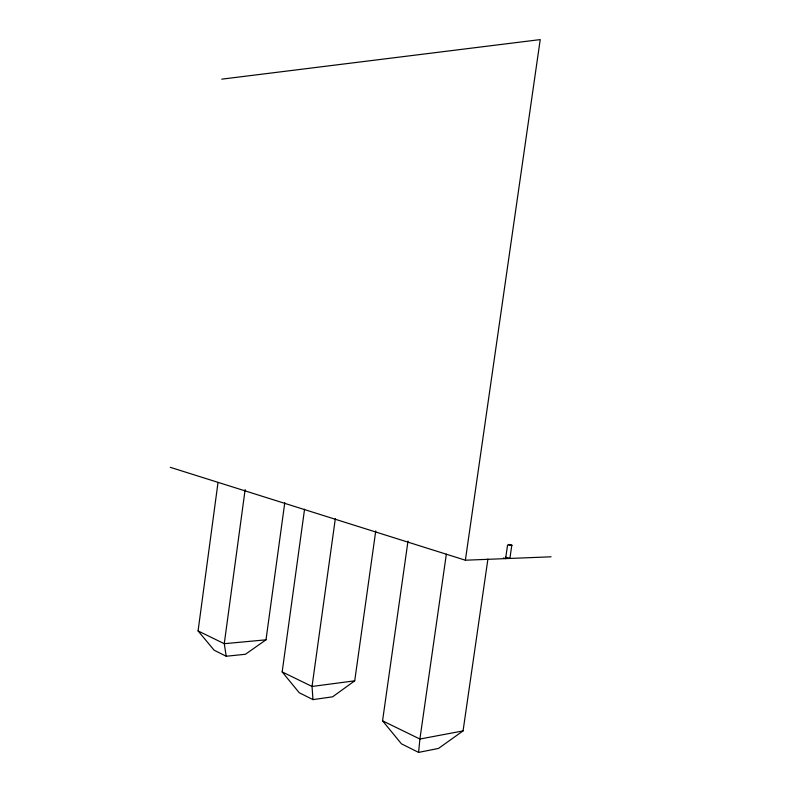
<?xml version="1.0" encoding="UTF-8"?>
<svg xmlns="http://www.w3.org/2000/svg" width="792" height="792" viewBox="0 0 792 792"><rect width="100%" height="100%" fill="white"/><g stroke="black" fill="none" stroke-linecap="round" stroke-linejoin="round"><path stroke-width="1.19" d="M487.912 559.043L463.063 730.907L438.491 748.43L418.582 752.4L419.899 739.035L446.341 554.153M284.764 502.752L266.003 639.817L245.401 654.281L226.215 656.241L214.137 650.212L198.069 630.927L218.008 482.536M245.134 489.605L224.265 643.698L226.215 656.241M375.755 530.897L354.717 680.823L332.63 696.812L312.979 699.613L299.237 692.743L282.17 671.913L304.564 509.187M335.323 518.671L312.038 686.466L312.979 699.613M418.582 752.4L401.435 743.827L382.556 720.829L407.999 541.055M170.3 467.329L465.379 560.211L540.223 39.6L221.75 79.16M463.063 730.907L419.899 739.035L382.556 720.829M354.717 680.823L312.038 686.466L282.17 671.913M266.003 639.817L224.265 643.698L198.069 630.927M465.379 560.211L551.064 556.806M508.414 544.421L511.969 545.45M505.524 557.132L509.89 558.439L511.84 544.995L507.553 545.114L505.593 558.617L503.415 557.954"/></g></svg>
